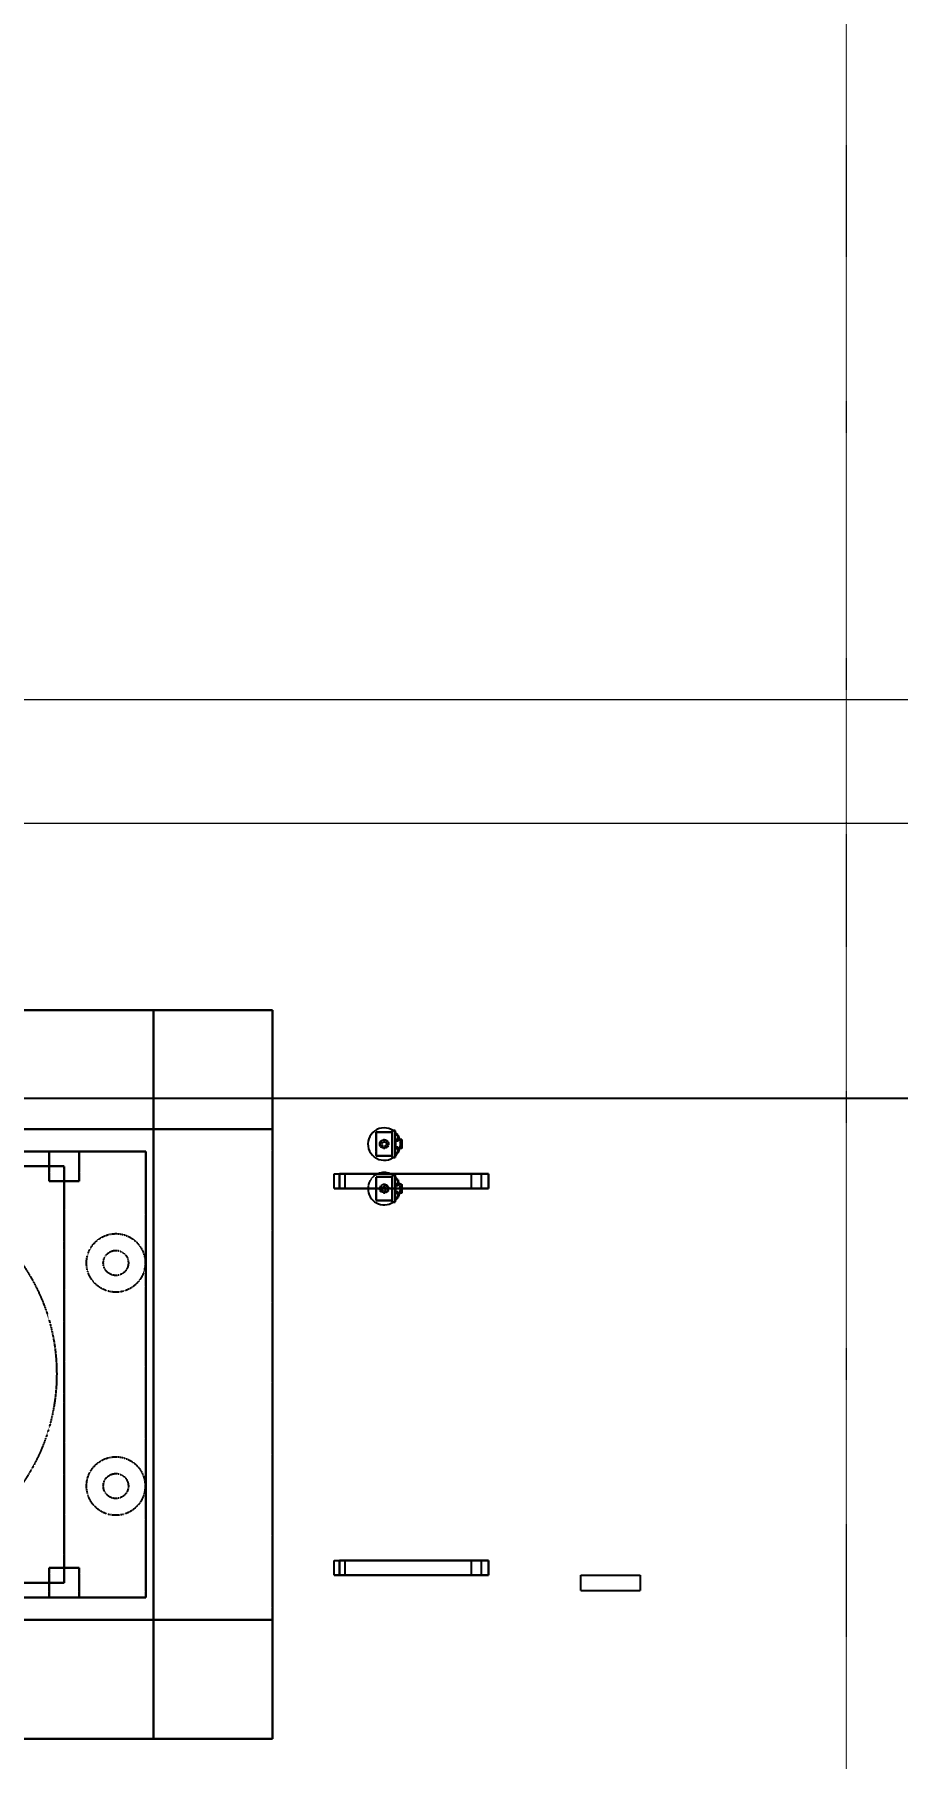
# Model space of a CAD drawing. Header units: inches. Extents: x 19 to 664121, y 34 to 210034.
# Drawn here: x 155241 to 160805, y 136569 to 147694 of the extents above; entities that cross this region are included whole.
import ezdxf

# ---------------------------------------------------------------- set-up
doc = ezdxf.new("R2010")
doc.units = ezdxf.units.IN
doc.header["$MEASUREMENT"] = 0
doc.linetypes.add('CABLEROUTEALL-EMBED 1_DWG$0$HIDDEN2', pattern=[0.1875, 0.125, -0.0625])
doc.linetypes.add('DIVIDE2', pattern=[0.625, 0.25, -0.125, 0, -0.125, 0, -0.125])
doc.layers.add('Cable Trench', color=7, linetype='Continuous', lineweight=13)
doc.layers.add('Layout', color=6, linetype='Continuous', lineweight=20)
doc.layers.add('CABLEROUTEALL-EMBED 1_DWG$0$DwgTemplate', color=7, linetype='Continuous')
doc.styles.get("Standard").update_dxf_attribs({"font": 'arial.ttf'})
doc.dimstyles.get("Standard").update_dxf_attribs({"dimtxt": 0.18, "dimasz": 0.18, "dimexe": 0.18, "dimexo": 0.0625, "dimgap": 0.09, "dimtad": 0, "dimtih": 1, "dimtoh": 1, "dimdec": 4, "dimzin": 0, "dimdsep": 46, "dimtxsty": 'Standard', "dimcen": 0.09, "dimadec": 0, "dimazin": 0, "dimtfac": 1, "dimtdec": 4, "dimtofl": 0, "dimtmove": 0, "dimatfit": 3, "dimfxl": 1, "dimtolj": 1, "dimtzin": 0, "dimarcsym": 0})

# ---------------------------------------------------------------- blocks, each defined once
blk = doc.blocks.new('*D64')
at = {"color": 4, "lineweight": -2, "transparency": 16777216}
for p, q in [((210649, 143500), (210649, 140828)), ((147112, 143403), (147112, 140828)), ((150112, 140829), (169968, 140829)), ((207649, 140829), (175579, 140829))]:
    blk.add_line(p, q, dxfattribs=at)
at = {"color": 4, "transparency": 16777216}
for points in [[(150112, 141329), (150112, 140329), (147112, 140829)], [(207649, 141329), (207649, 140329), (210649, 140829)]]:
    blk.add_solid(points, dxfattribs=at)
at = {"layer": 'Defpoints', "color": 0, "transparency": 16777216}
for p in [(210649, 143500), (147112, 143403), (210649, 140829)]:
    blk.add_point(p, dxfattribs=at)
at = {"transparency": 16777216, "insert": (172774, 140829), "char_height": 1500, "attachment_point": 5}
blk.add_mtext('\\A1;63.5m', dxfattribs=at)

msp = doc.modelspace()

# ---------------------------------------------------------------- linework, layer by layer
at = {"layer": 'Cable Trench', "color": 2, "linetype": 'Continuous'}
for p, q in [((147111.92, 143403.15), (169613.96, 143401.92)), ((169613.96, 142601.94), (147111.92, 142603.15))]:
    msp.add_line(p, q, dxfattribs=at)
at = {"layer": 'CABLEROUTEALL-EMBED 1_DWG$0$DwgTemplate', "color": 252, "linetype": 'Continuous'}
for p, q in [((148904.55, 141398.6), (156775.66, 141398.6)), ((148904.55, 141398.6), (156775.66, 141398.6)), ((156007.75, 141398.6), (156775.66, 141398.6)), ((156007.75, 141398.6), (156775.66, 141398.6)), ((156007.75, 140732.44), (156007.75, 141398.6)), ((156007.75, 141398.6), (156007.75, 140732.44)), ((156775.66, 141398.6), (156775.66, 140732.44)), ((156775.66, 141398.6), (156775.66, 140732.44)), ((156775.66, 141398.6), (156775.66, 140732.44)), ((156775.66, 140732.44), (156775.66, 141398.6)), ((156775.66, 140630.69), (148904.55, 140630.69)), ((148904.55, 140630.69), (156775.66, 140630.69)), ((156007.75, 140674.84), (156007.75, 140699.8)), ((156007.75, 140699.8), (156007.75, 140674.84)), ((156007.75, 136695.13), (156007.75, 140642.21)), ((156007.75, 140642.21), (156007.75, 136695.13)), ((156775.66, 140699.8), (156775.66, 140674.84)), ((156775.66, 140699.8), (156775.66, 140674.84)), ((156775.66, 140699.8), (156775.66, 140674.84)), ((156775.66, 140674.84), (156775.66, 140699.8)), ((156775.66, 140642.21), (156775.66, 136695.13)), ((156775.66, 140642.21), (156775.66, 136695.13)), ((156775.66, 140642.21), (156775.66, 140630.69)), ((156775.66, 140630.69), (156775.66, 140642.21)), ((157546.85, 140610.53), (157444.14, 140610.53)), ((157546.85, 140610.53), (157444.14, 140610.53)), ((157444.14, 140610.53), (157444.14, 140456.95)), ((157444.14, 140610.53), (157444.14, 140456.95)), ((157566.05, 140621.09), (157546.85, 140621.09)), ((157566.05, 140621.09), (157546.85, 140621.09)), ((157546.85, 140621.09), (157546.85, 140446.39)), ((157546.85, 140621.09), (157546.85, 140446.39)), ((157566.05, 140446.39), (157566.05, 140621.09)), ((157566.05, 140446.39), (157566.05, 140621.09)), ((157585.25, 140591.33), (157566.05, 140591.33)), ((157568.93, 140572.14), (157566.05, 140572.14)), ((157568.93, 140572.14), (157566.05, 140572.14)), ((157568.93, 140495.34), (157568.93, 140572.14)), ((157568.93, 140495.34), (157568.93, 140572.14)), ((157569.41, 140567.86), (157568.93, 140567.86)), ((157569.41, 140567.86), (157568.93, 140567.86)), ((157568.93, 140566.5), (157569.41, 140566.5)), ((157568.93, 140566.5), (157569.41, 140566.5)), ((157569.41, 140532.56), (157568.93, 140532.56)), ((157569.41, 140532.56), (157568.93, 140532.56)), ((157585.25, 140514.54), (157568.93, 140514.54)), ((157569.41, 140566.5), (157569.41, 140567.86)), ((157569.41, 140566.5), (157569.41, 140567.86)), ((157569.41, 140566.5), (157569.41, 140532.56)), ((157569.41, 140532.56), (157569.41, 140566.5)), ((157585.25, 140552.94), (157569.41, 140552.94)), ((157585.25, 140591.33), (157585.25, 140552.94)), ((157585.25, 140591.33), (157585.25, 140552.94)), ((157609.24, 140562.54), (157585.25, 140562.54)), ((157585.25, 140514.54), (157585.25, 140476.15)), ((157585.25, 140514.54), (157585.25, 140476.15)), ((157609.24, 140562.54), (157609.24, 140504.94)), ((157609.24, 140562.54), (157609.24, 140504.94)), ((149720.45, 140486.71), (155959.75, 140486.71)), ((149720.45, 140486.71), (155959.75, 140486.71)), ((155959.75, 140486.71), (155959.75, 137607.03)), ((155959.75, 140486.71), (155959.75, 137607.03)), ((157444.14, 140456.95), (157546.85, 140456.95)), ((157444.14, 140456.95), (157546.85, 140456.95)), ((157546.85, 140446.39), (157566.05, 140446.39)), ((157546.85, 140446.39), (157566.05, 140446.39)), ((157566.05, 140495.34), (157568.93, 140495.34)), ((157566.05, 140495.34), (157568.93, 140495.34)), ((157585.25, 140476.15), (157566.05, 140476.15)), ((157609.24, 140504.94), (157585.25, 140504.94)), ((157173.67, 140246.73), (157173.67, 140342.72)), ((157173.67, 140246.73), (157173.67, 140342.72)), ((157173.67, 140342.72), (157207.61, 140342.72)), ((157173.67, 140342.72), (157207.61, 140342.72)), ((157207.61, 140246.73), (157207.61, 140342.72)), ((157207.61, 140246.73), (157207.61, 140342.72)), ((157207.61, 140342.72), (158167.5, 140342.72)), ((157207.61, 140342.72), (158167.5, 140342.72)), ((158167.5, 140342.72), (158167.5, 140246.73)), ((158167.5, 140342.72), (158167.5, 140246.73)), ((157207.61, 140246.73), (157173.67, 140246.73)), ((157173.67, 140246.73), (157207.61, 140246.73)), ((158167.5, 140246.73), (157207.61, 140246.73)), ((157207.61, 140246.73), (158167.5, 140246.73)), ((157444.14, 140246.73), (157444.14, 140168.98)), ((157444.14, 140246.73), (157444.14, 140168.98)), ((157546.85, 140246.73), (157546.85, 140158.42)), ((157546.85, 140246.73), (157546.85, 140158.42)), ((157566.05, 140158.42), (157566.05, 140246.73)), ((157566.05, 140158.42), (157566.05, 140246.73)), ((157566.05, 140207.38), (157568.93, 140207.38)), ((157566.05, 140207.38), (157568.93, 140207.38)), ((157585.25, 140188.18), (157566.05, 140188.18)), ((157568.93, 140207.38), (157568.93, 140246.73)), ((157568.93, 140207.38), (157568.93, 140246.73)), ((157569.41, 140244.6), (157568.93, 140244.6)), ((157569.41, 140244.6), (157568.93, 140244.6)), ((157585.25, 140226.57), (157568.93, 140226.57)), ((157569.41, 140246.73), (157569.41, 140244.6)), ((157569.41, 140244.6), (157569.41, 140246.73)), ((157585.25, 140226.57), (157585.25, 140188.18)), ((157585.25, 140226.57), (157585.25, 140188.18)), ((157609.24, 140216.98), (157585.25, 140216.98)), ((157609.24, 140246.73), (157609.24, 140216.98)), ((157609.24, 140246.73), (157609.24, 140216.98)), ((157444.14, 140168.98), (157546.85, 140168.98)), ((157444.14, 140168.98), (157546.85, 140168.98)), ((157546.85, 140158.42), (157566.05, 140158.42)), ((157546.85, 140158.42), (157566.05, 140158.42)), ((157173.67, 137751.01), (157173.67, 137847)), ((157173.67, 137751.01), (157173.67, 137847)), ((157173.67, 137847), (157207.61, 137847)), ((157173.67, 137847), (157207.61, 137847)), ((157207.61, 137751.01), (157207.61, 137847)), ((157207.61, 137751.01), (157207.61, 137847)), ((157207.61, 137847), (158167.5, 137847)), ((157207.61, 137847), (158167.5, 137847)), ((158167.5, 137847), (158167.5, 137751.01)), ((158167.5, 137847), (158167.5, 137751.01)), ((157207.61, 137751.01), (157173.67, 137751.01)), ((157173.67, 137751.01), (157207.61, 137751.01)), ((158167.5, 137751.01), (157207.61, 137751.01)), ((157207.61, 137751.01), (158167.5, 137751.01)), ((158762.99, 137653.53), (158762.99, 137752.51)), ((158762.99, 137752.51), (159146.94, 137752.51)), ((159146.94, 137752.51), (159146.94, 137653.53)), ((158762.99, 137653.53), (159146.94, 137653.53)), ((155959.75, 137607.03), (149720.45, 137607.03)), ((149720.45, 137607.03), (155959.75, 137607.03)), ((148904.55, 137463.05), (156775.66, 137463.05)), ((148904.55, 137463.05), (156775.66, 137463.05)), ((156775.66, 137463.05), (156775.66, 136695.13)), ((156775.66, 136695.13), (156775.66, 137463.05)), ((156775.66, 136695.13), (148904.55, 136695.13)), ((148904.55, 136695.13), (156775.66, 136695.13)), ((156775.66, 136695.13), (156007.75, 136695.13)), ((156775.66, 136695.13), (156007.75, 136695.13))]:
    msp.add_line(p, q, dxfattribs=at)
at = {"layer": 'CABLEROUTEALL-EMBED 1_DWG$0$DwgTemplate', "color": 252, "linetype": 'CABLEROUTEALL-EMBED 1_DWG$0$HIDDEN2'}
for p, q in [((156775.66, 141398.6), (148904.55, 141398.6)), ((148904.55, 141398.6), (156775.66, 141398.6)), ((156007.75, 141398.6), (156007.75, 136695.13)), ((156007.75, 141398.6), (156007.75, 136695.13)), ((156775.66, 141398.6), (156007.75, 141398.6)), ((156775.66, 141398.6), (156007.75, 141398.6)), ((156775.66, 136695.13), (156775.66, 141398.6)), ((156775.66, 141398.6), (156775.66, 136695.13)), ((156775.66, 140630.69), (156775.66, 141398.6)), ((156775.66, 141398.6), (156775.66, 140630.69)), ((148904.55, 140630.69), (156775.66, 140630.69)), ((148904.55, 140630.69), (156775.66, 140630.69)), ((156007.75, 140699.8), (156007.75, 140732.44)), ((156007.75, 140732.44), (156007.75, 140699.8)), ((156007.75, 140642.21), (156007.75, 140674.84)), ((156007.75, 140674.84), (156007.75, 140642.21)), ((156775.66, 140732.44), (156775.66, 140699.8)), ((156775.66, 140732.44), (156775.66, 140699.8)), ((156775.66, 140732.44), (156775.66, 140699.8)), ((156775.66, 140699.8), (156775.66, 140732.44)), ((156775.66, 140674.84), (156775.66, 140642.21)), ((156775.66, 140674.84), (156775.66, 140642.21)), ((156775.66, 140674.84), (156775.66, 140642.21)), ((156775.66, 140642.21), (156775.66, 140674.84)), ((157444.14, 140456.95), (157444.14, 140610.53)), ((157444.14, 140456.95), (157444.14, 140610.53)), ((157444.14, 140610.53), (157546.85, 140610.53)), ((157444.14, 140610.53), (157546.85, 140610.53)), ((157546.85, 140621.09), (157566.05, 140621.09)), ((157546.85, 140621.09), (157566.05, 140621.09)), ((157546.85, 140446.39), (157546.85, 140621.09)), ((157546.85, 140446.39), (157546.85, 140621.09)), ((157546.85, 140456.95), (157546.85, 140610.53)), ((157546.85, 140456.95), (157546.85, 140610.53)), ((157546.85, 140610.53), (157546.85, 140456.95)), ((157546.85, 140610.53), (157546.85, 140456.95)), ((157566.05, 140621.09), (157566.05, 140446.39)), ((157566.05, 140621.09), (157566.05, 140446.39)), ((157566.05, 140552.94), (157566.05, 140591.33)), ((157566.05, 140591.33), (157566.05, 140552.94)), ((157566.05, 140495.34), (157566.05, 140572.14)), ((157566.05, 140495.34), (157566.05, 140572.14)), ((157566.05, 140572.14), (157568.93, 140572.14)), ((157566.05, 140572.14), (157568.93, 140572.14)), ((157566.05, 140572.14), (157566.05, 140495.34)), ((157566.05, 140572.14), (157566.05, 140495.34)), ((157566.05, 140495.34), (157566.05, 140572.14)), ((157566.05, 140495.34), (157566.05, 140572.14)), ((157568.93, 140572.14), (157566.05, 140572.14)), ((157568.93, 140572.14), (157566.05, 140572.14)), ((157566.05, 140572.14), (157568.93, 140572.14)), ((157566.05, 140572.14), (157568.93, 140572.14)), ((157566.05, 140572.14), (157566.05, 140495.34)), ((157566.05, 140572.14), (157566.05, 140495.34)), ((157566.05, 140504.94), (157566.05, 140562.54)), ((157566.05, 140562.54), (157566.05, 140504.94)), ((157585.25, 140562.54), (157566.05, 140562.54)), ((157569.41, 140552.94), (157566.05, 140552.94)), ((157566.05, 140476.15), (157566.05, 140514.54)), ((157566.05, 140514.54), (157566.05, 140476.15)), ((157568.93, 140514.54), (157566.05, 140514.54)), ((157568.45, 140567.86), (157568.45, 140533.92)), ((157568.45, 140533.92), (157568.45, 140567.86)), ((157568.45, 140567.86), (157568.45, 140566.5)), ((157568.45, 140567.86), (157568.45, 140566.5)), ((157568.93, 140567.86), (157568.45, 140567.86)), ((157568.93, 140567.86), (157568.45, 140567.86)), ((157568.45, 140566.5), (157568.93, 140566.5)), ((157568.45, 140566.5), (157568.93, 140566.5)), ((157568.45, 140532.56), (157568.45, 140566.5)), ((157568.45, 140532.56), (157568.45, 140566.5)), ((157568.45, 140532.56), (157568.45, 140533.92)), ((157568.45, 140532.56), (157568.45, 140533.92)), ((157568.45, 140533.92), (157569.41, 140533.92)), ((157568.45, 140533.92), (157569.41, 140533.92)), ((157568.93, 140532.56), (157568.45, 140532.56)), ((157568.93, 140532.56), (157568.45, 140532.56)), ((157568.93, 140572.14), (157568.93, 140495.34)), ((157568.93, 140572.14), (157568.93, 140495.34)), ((157568.93, 140495.34), (157568.93, 140572.14)), ((157568.93, 140495.34), (157568.93, 140572.14)), ((157568.93, 140572.14), (157568.93, 140495.34)), ((157568.93, 140572.14), (157568.93, 140495.34)), ((157569.41, 140533.92), (157569.41, 140567.86)), ((157569.41, 140533.92), (157569.41, 140567.86)), ((157569.41, 140533.92), (157569.41, 140532.56)), ((157569.41, 140533.92), (157569.41, 140532.56)), ((157585.25, 140552.94), (157585.25, 140591.33)), ((157585.25, 140552.94), (157585.25, 140591.33)), ((157585.25, 140476.15), (157585.25, 140514.54)), ((157585.25, 140476.15), (157585.25, 140514.54)), ((157609.24, 140504.94), (157609.24, 140562.54)), ((157609.24, 140504.94), (157609.24, 140562.54)), ((155959.75, 140486.71), (149720.45, 140486.71)), ((149720.45, 140486.71), (155959.75, 140486.71)), ((155335.82, 140486.71), (155335.82, 140294.73)), ((155335.82, 140486.71), (155335.82, 140294.73)), ((155335.82, 140486.71), (155527.8, 140486.71)), ((155335.82, 140486.71), (155527.8, 140486.71)), ((155527.8, 140486.71), (155335.82, 140486.71)), ((155527.8, 140486.71), (155335.82, 140486.71)), ((155335.82, 140294.73), (155335.82, 140486.71)), ((155335.82, 140294.73), (155335.82, 140486.71)), ((155527.8, 140294.73), (155527.8, 140486.71)), ((155527.8, 140294.73), (155527.8, 140486.71)), ((155527.8, 140486.71), (155527.8, 140294.73)), ((155527.8, 140486.71), (155527.8, 140294.73)), ((155959.75, 137607.03), (155959.75, 140486.71)), ((155959.75, 137607.03), (155959.75, 140486.71)), ((157546.85, 140456.95), (157444.14, 140456.95)), ((157546.85, 140456.95), (157444.14, 140456.95)), ((157566.05, 140446.39), (157546.85, 140446.39)), ((157566.05, 140446.39), (157546.85, 140446.39)), ((157585.25, 140504.94), (157566.05, 140504.94)), ((157568.93, 140495.34), (157566.05, 140495.34)), ((157568.93, 140495.34), (157566.05, 140495.34)), ((157566.05, 140495.34), (157568.93, 140495.34)), ((157566.05, 140495.34), (157568.93, 140495.34)), ((157568.93, 140495.34), (157566.05, 140495.34)), ((157568.93, 140495.34), (157566.05, 140495.34)), ((155431.81, 140390.72), (150248.39, 140390.72)), ((155431.81, 140390.72), (150248.39, 140390.72)), ((150248.39, 140390.72), (155431.81, 140390.72)), ((155431.81, 140390.72), (150248.39, 140390.72)), ((155335.82, 140294.73), (155527.8, 140294.73)), ((155335.82, 140294.73), (155527.8, 140294.73)), ((155527.8, 140294.73), (155335.82, 140294.73)), ((155527.8, 140294.73), (155335.82, 140294.73)), ((155431.81, 140390.72), (155431.81, 137703.02)), ((155431.81, 140390.72), (155431.81, 137703.02)), ((155431.81, 137703.02), (155431.81, 140390.72)), ((155431.81, 137703.02), (155431.81, 140390.72)), ((157173.67, 140342.72), (157241.55, 140342.72)), ((157173.67, 140342.72), (157241.55, 140342.72)), ((158167.5, 140342.72), (157207.61, 140342.72)), ((157207.61, 140342.72), (158167.5, 140342.72)), ((157207.61, 140342.72), (157207.61, 140246.73)), ((157207.61, 140342.72), (157207.61, 140246.73)), ((157207.61, 140342.72), (158056.04, 140342.72)), ((157207.61, 140342.72), (158056.04, 140342.72)), ((157241.55, 140342.72), (157241.55, 140246.73)), ((157241.55, 140342.72), (157241.55, 140246.73)), ((158123.92, 140342.72), (157241.55, 140342.72)), ((157241.55, 140342.72), (158123.92, 140342.72)), ((157444.14, 140322.56), (157444.14, 140246.73)), ((157444.14, 140322.56), (157444.14, 140246.73)), ((157546.85, 140322.56), (157444.14, 140322.56)), ((157546.85, 140322.56), (157444.14, 140322.56)), ((157444.14, 140168.98), (157444.14, 140322.56)), ((157444.14, 140168.98), (157444.14, 140322.56)), ((157444.14, 140322.56), (157546.85, 140322.56)), ((157444.14, 140322.56), (157546.85, 140322.56)), ((157566.05, 140333.12), (157546.85, 140333.12)), ((157566.05, 140333.12), (157546.85, 140333.12)), ((157546.85, 140158.42), (157546.85, 140333.12)), ((157546.85, 140158.42), (157546.85, 140333.12)), ((157546.85, 140333.12), (157566.05, 140333.12)), ((157546.85, 140333.12), (157566.05, 140333.12)), ((157546.85, 140333.12), (157546.85, 140246.73)), ((157546.85, 140333.12), (157546.85, 140246.73)), ((157546.85, 140322.56), (157546.85, 140168.98)), ((157546.85, 140322.56), (157546.85, 140168.98)), ((157546.85, 140168.98), (157546.85, 140322.56)), ((157546.85, 140168.98), (157546.85, 140322.56)), ((157566.05, 140333.12), (157566.05, 140158.42)), ((157566.05, 140333.12), (157566.05, 140158.42)), ((157566.05, 140246.73), (157566.05, 140333.12)), ((157566.05, 140246.73), (157566.05, 140333.12)), ((157566.05, 140264.97), (157566.05, 140303.37)), ((157566.05, 140303.37), (157566.05, 140264.97)), ((157585.25, 140303.37), (157566.05, 140303.37)), ((157585.25, 140303.37), (157585.25, 140264.97)), ((157585.25, 140264.97), (157585.25, 140303.37)), ((157585.25, 140303.37), (157585.25, 140264.97)), ((157585.25, 140264.97), (157585.25, 140303.37)), ((158123.92, 140342.72), (158056.04, 140342.72)), ((158123.92, 140342.72), (158056.04, 140342.72)), ((158056.04, 140342.72), (158056.04, 140246.73)), ((158056.04, 140342.72), (158056.04, 140246.73)), ((158123.92, 140246.73), (158123.92, 140342.72)), ((158123.92, 140246.73), (158123.92, 140342.72)), ((158167.5, 140246.73), (158167.5, 140342.72)), ((158167.5, 140246.73), (158167.5, 140342.72)), ((157241.55, 140246.73), (157173.67, 140246.73)), ((157241.55, 140246.73), (157173.67, 140246.73)), ((158056.04, 140246.73), (157207.61, 140246.73)), ((157207.61, 140246.73), (158056.04, 140246.73)), ((157207.61, 140246.73), (158167.5, 140246.73)), ((157207.61, 140246.73), (158167.5, 140246.73)), ((157241.55, 140246.73), (158123.92, 140246.73)), ((157241.55, 140246.73), (158123.92, 140246.73)), ((157566.05, 140284.17), (157566.05, 140207.38)), ((157566.05, 140284.17), (157566.05, 140207.38)), ((157566.05, 140207.38), (157566.05, 140284.17)), ((157566.05, 140207.38), (157566.05, 140284.17)), ((157568.93, 140284.17), (157566.05, 140284.17)), ((157568.93, 140284.17), (157566.05, 140284.17)), ((157566.05, 140284.17), (157566.05, 140207.38)), ((157566.05, 140284.17), (157566.05, 140207.38)), ((157566.05, 140284.17), (157568.93, 140284.17)), ((157566.05, 140284.17), (157568.93, 140284.17)), ((157568.93, 140284.17), (157566.05, 140284.17)), ((157568.93, 140284.17), (157566.05, 140284.17)), ((157566.05, 140207.38), (157566.05, 140284.17)), ((157566.05, 140207.38), (157566.05, 140284.17)), ((157566.05, 140284.17), (157568.93, 140284.17)), ((157566.05, 140284.17), (157568.93, 140284.17)), ((157566.05, 140216.98), (157566.05, 140274.57)), ((157566.05, 140274.57), (157566.05, 140216.98)), ((157585.25, 140274.57), (157566.05, 140274.57)), ((157569.41, 140264.97), (157566.05, 140264.97)), ((157566.05, 140188.18), (157566.05, 140226.57)), ((157566.05, 140226.57), (157566.05, 140188.18)), ((157568.93, 140226.57), (157566.05, 140226.57)), ((157585.25, 140216.98), (157566.05, 140216.98)), ((157568.93, 140207.38), (157566.05, 140207.38)), ((157568.93, 140207.38), (157566.05, 140207.38)), ((157568.93, 140207.38), (157566.05, 140207.38)), ((157568.93, 140207.38), (157566.05, 140207.38)), ((157566.05, 140207.38), (157568.93, 140207.38)), ((157566.05, 140207.38), (157568.93, 140207.38)), ((157568.45, 140279.89), (157568.45, 140245.95)), ((157568.45, 140245.95), (157568.45, 140279.89)), ((157568.93, 140279.89), (157568.45, 140279.89)), ((157568.93, 140279.89), (157568.45, 140279.89)), ((157568.45, 140279.89), (157568.45, 140278.53)), ((157568.45, 140279.89), (157568.45, 140278.53)), ((157568.45, 140278.53), (157568.93, 140278.53)), ((157568.45, 140278.53), (157568.93, 140278.53)), ((157568.45, 140244.6), (157568.45, 140278.53)), ((157568.45, 140244.6), (157568.45, 140278.53)), ((157568.45, 140245.95), (157569.41, 140245.95)), ((157568.45, 140245.95), (157569.41, 140245.95)), ((157568.45, 140244.6), (157568.45, 140245.95)), ((157568.45, 140244.6), (157568.45, 140245.95)), ((157568.93, 140244.6), (157568.45, 140244.6)), ((157568.93, 140244.6), (157568.45, 140244.6)), ((157568.93, 140246.73), (157568.93, 140284.17)), ((157568.93, 140246.73), (157568.93, 140284.17)), ((157568.93, 140207.38), (157568.93, 140284.17)), ((157568.93, 140207.38), (157568.93, 140284.17)), ((157568.93, 140284.17), (157568.93, 140207.38)), ((157568.93, 140284.17), (157568.93, 140207.38)), ((157568.93, 140284.17), (157568.93, 140207.38)), ((157568.93, 140284.17), (157568.93, 140207.38)), ((157569.41, 140279.89), (157568.93, 140279.89)), ((157569.41, 140279.89), (157568.93, 140279.89)), ((157568.93, 140278.53), (157569.41, 140278.53)), ((157568.93, 140278.53), (157569.41, 140278.53)), ((157569.41, 140245.95), (157569.41, 140279.89)), ((157569.41, 140245.95), (157569.41, 140279.89)), ((157569.41, 140278.53), (157569.41, 140279.89)), ((157569.41, 140278.53), (157569.41, 140279.89)), ((157569.41, 140278.53), (157569.41, 140246.73)), ((157569.41, 140246.73), (157569.41, 140278.53)), ((157585.25, 140264.97), (157569.41, 140264.97)), ((157569.41, 140245.95), (157569.41, 140244.6)), ((157569.41, 140245.95), (157569.41, 140244.6)), ((157609.24, 140274.57), (157585.25, 140274.57)), ((157585.25, 140188.18), (157585.25, 140226.57)), ((157585.25, 140188.18), (157585.25, 140226.57)), ((157609.24, 140274.57), (157609.24, 140246.73)), ((157609.24, 140216.98), (157609.24, 140274.57)), ((157609.24, 140274.57), (157609.24, 140246.73)), ((157609.24, 140216.98), (157609.24, 140274.57)), ((158056.04, 140246.73), (158123.92, 140246.73)), ((158056.04, 140246.73), (158123.92, 140246.73)), ((157546.85, 140168.98), (157444.14, 140168.98)), ((157546.85, 140168.98), (157444.14, 140168.98)), ((157566.05, 140158.42), (157546.85, 140158.42)), ((157566.05, 140158.42), (157546.85, 140158.42)), ((157173.67, 137847), (157241.55, 137847)), ((157173.67, 137847), (157241.55, 137847)), ((158167.5, 137847), (157207.61, 137847)), ((157207.61, 137847), (158167.5, 137847)), ((157207.61, 137847), (157207.61, 137751.01)), ((157207.61, 137847), (157207.61, 137751.01)), ((157207.61, 137847), (158056.04, 137847)), ((157207.61, 137847), (158056.04, 137847)), ((158123.92, 137847), (157241.55, 137847)), ((157241.55, 137847), (158123.92, 137847)), ((157241.55, 137847), (157241.55, 137751.01)), ((157241.55, 137847), (157241.55, 137751.01)), ((158123.92, 137847), (158056.04, 137847)), ((158123.92, 137847), (158056.04, 137847)), ((158056.04, 137847), (158056.04, 137751.01)), ((158056.04, 137847), (158056.04, 137751.01)), ((158123.92, 137751.01), (158123.92, 137847)), ((158123.92, 137751.01), (158123.92, 137847)), ((158167.5, 137751.01), (158167.5, 137847)), ((158167.5, 137751.01), (158167.5, 137847)), ((155335.82, 137799.01), (155527.8, 137799.01)), ((155335.82, 137799.01), (155527.8, 137799.01)), ((155335.82, 137799.01), (155335.82, 137607.03)), ((155335.82, 137799.01), (155335.82, 137607.03)), ((155335.82, 137607.03), (155335.82, 137799.01)), ((155335.82, 137607.03), (155335.82, 137799.01)), ((155527.8, 137799.01), (155335.82, 137799.01)), ((155527.8, 137799.01), (155335.82, 137799.01)), ((155527.8, 137607.03), (155527.8, 137799.01)), ((155527.8, 137607.03), (155527.8, 137799.01)), ((155527.8, 137799.01), (155527.8, 137607.03)), ((155527.8, 137799.01), (155527.8, 137607.03)), ((157241.55, 137751.01), (157173.67, 137751.01)), ((157241.55, 137751.01), (157173.67, 137751.01)), ((158056.04, 137751.01), (157207.61, 137751.01)), ((157207.61, 137751.01), (158056.04, 137751.01)), ((157207.61, 137751.01), (158167.5, 137751.01)), ((157207.61, 137751.01), (158167.5, 137751.01)), ((157241.55, 137751.01), (158123.92, 137751.01)), ((157241.55, 137751.01), (158123.92, 137751.01)), ((158056.04, 137751.01), (158123.92, 137751.01)), ((158056.04, 137751.01), (158123.92, 137751.01)), ((150248.39, 137703.02), (155431.81, 137703.02)), ((155431.81, 137703.02), (150248.39, 137703.02)), ((155431.81, 137703.02), (150248.39, 137703.02)), ((155431.81, 137703.02), (150248.39, 137703.02)), ((149720.45, 137607.03), (155959.75, 137607.03)), ((149720.45, 137607.03), (155959.75, 137607.03)), ((155335.82, 137607.03), (155527.8, 137607.03)), ((155335.82, 137607.03), (155527.8, 137607.03)), ((155527.8, 137607.03), (155335.82, 137607.03)), ((155527.8, 137607.03), (155335.82, 137607.03)), ((156775.66, 137463.05), (148904.55, 137463.05)), ((148904.55, 137463.05), (156775.66, 137463.05)), ((156775.66, 136695.13), (156775.66, 137463.05)), ((156775.66, 137463.05), (156775.66, 136695.13)), ((148904.55, 136695.13), (156775.66, 136695.13)), ((148904.55, 136695.13), (156775.66, 136695.13)), ((156007.75, 136695.13), (156775.66, 136695.13)), ((156007.75, 136695.13), (156775.66, 136695.13))]:
    msp.add_line(p, q, dxfattribs=at)
for centre, radius in [((157495.5, 140533.74), 28.8), ((157495.5, 140533.74), 28.8), ((157495.5, 140533.74), 28.8), ((157495.5, 140533.74), 28.8), ((157495.5, 140533.74), 24), ((157495.5, 140533.74), 24), ((157495.5, 140533.74), 24), ((157495.5, 140533.74), 24), ((157495.5, 140533.74), 14.4), ((157495.5, 140533.74), 14.4), ((157495.5, 140533.74), 14.4), ((157495.5, 140533.74), 14.4), ((154135.96, 139050.94), 1247.86), ((154135.96, 139050.94), 1247.86), ((157495.5, 140245.77), 28.8), ((157495.5, 140245.77), 28.8), ((157495.5, 140245.77), 28.8), ((157495.5, 140245.77), 28.8), ((157495.5, 140245.77), 24), ((157495.5, 140245.77), 24), ((157495.5, 140245.77), 24), ((157495.5, 140245.77), 24), ((157495.5, 140245.77), 14.4), ((157495.5, 140245.77), 14.4), ((157495.5, 140245.77), 14.4), ((157495.5, 140245.77), 14.4), ((155765.37, 139766.79), 188.95), ((155765.37, 139766.79), 188.95), ((155765.37, 139766.79), 188.95), ((155765.37, 139766.79), 188.95), ((155765.37, 139766.79), 80.76), ((155765.37, 139766.79), 80.76), ((155765.37, 139766.79), 80.76), ((155765.37, 139766.79), 80.76), ((155765.37, 138326.95), 188.95), ((155765.37, 138326.95), 188.95), ((155765.37, 138326.95), 188.95), ((155765.37, 138326.95), 188.95), ((155765.37, 138326.95), 80.76), ((155765.37, 138326.95), 80.76), ((155765.37, 138326.95), 80.76), ((155765.37, 138326.95), 80.76)]:
    msp.add_circle(centre, radius, dxfattribs=at)
at = {"layer": 'CABLEROUTEALL-EMBED 1_DWG$0$DwgTemplate', "color": 252, "linetype": 'Continuous'}
for centre, start, end in [((157495.5, 140533.74), 90, 303.398488), ((157495.5, 140533.74), 90, 303.398488), ((157495.5, 140533.74), 56.601512, 90), ((157495.5, 140533.74), 56.601512, 90), ((157495.5, 140533.74), 33.398488, 47.59926), ((157495.5, 140533.74), 33.398488, 47.59926), ((157495.5, 140533.74), 15.975683, 30.929747), ((157495.5, 140533.74), 15.975683, 30.929747), ((157495.5, 140533.74), 312.40074, 326.601512), ((157495.5, 140533.74), 312.40074, 326.601512), ((157495.5, 140533.74), 329.070253, 344.024317), ((157495.5, 140533.74), 329.070253, 344.024317), ((157495.5, 140245.77), 90, 112.08829), ((157495.5, 140245.77), 90, 112.08829), ((157495.5, 140245.77), 67.91171, 90), ((157495.5, 140245.77), 67.91171, 90), ((157495.5, 140245.77), 179.474343, 303.398488), ((157495.5, 140245.77), 179.474343, 303.398488), ((157495.5, 140245.77), 312.40074, 326.601512), ((157495.5, 140245.77), 312.40074, 326.601512), ((157495.5, 140245.77), 329.070253, 344.024317), ((157495.5, 140245.77), 329.070253, 344.024317)]:
    msp.add_arc(centre, 104.63, start, end, dxfattribs=at)
at = {"layer": 'CABLEROUTEALL-EMBED 1_DWG$0$DwgTemplate', "color": 252, "linetype": 'CABLEROUTEALL-EMBED 1_DWG$0$HIDDEN2'}
for centre, start, end in [((157495.5, 140533.74), 47.59926, 56.601512), ((157495.5, 140533.74), 47.59926, 56.601512), ((157495.5, 140533.74), 30.929747, 33.398488), ((157495.5, 140533.74), 30.929747, 33.398488), ((157495.5, 140533.74), 344.024317, 15.975683), ((157495.5, 140533.74), 344.024317, 15.975683), ((157495.5, 140533.74), 303.398488, 312.40074), ((157495.5, 140533.74), 303.398488, 312.40074), ((157495.5, 140533.74), 326.601512, 329.070253), ((157495.5, 140533.74), 326.601512, 329.070253), ((157495.5, 140245.77), 112.08829, 179.474343), ((157495.5, 140245.77), 112.08829, 179.474343), ((157495.5, 140245.77), 56.601512, 67.91171), ((157495.5, 140245.77), 56.601512, 67.91171), ((157495.5, 140245.77), 47.59926, 56.601512), ((157495.5, 140245.77), 47.59926, 56.601512), ((157495.5, 140245.77), 33.398488, 47.59926), ((157495.5, 140245.77), 33.398488, 47.59926), ((157495.5, 140245.77), 30.929747, 33.398488), ((157495.5, 140245.77), 30.929747, 33.398488), ((157495.5, 140245.77), 15.975683, 30.929747), ((157495.5, 140245.77), 15.975683, 30.929747), ((157495.5, 140245.77), 326.601512, 329.070253), ((157495.5, 140245.77), 326.601512, 329.070253), ((157495.5, 140245.77), 344.024317, 15.975683), ((157495.5, 140245.77), 344.024317, 15.975683), ((157495.5, 140245.77), 303.398488, 312.40074), ((157495.5, 140245.77), 303.398488, 312.40074)]:
    msp.add_arc(centre, 104.63, start, end, dxfattribs=at)
at = {"layer": 'Layout', "color": 252, "linetype": 'DIVIDE2', "ltscale": 10}
msp.add_line((160473.57, 170592.19), (160473.57, 122592.19), dxfattribs=at)
msp.add_line((160473.57, 170592.19), (160473.57, 122592.19), dxfattribs=at)

# ---------------------------------------------------------------- dimensions: what is measured, and where the dimension line sits
at = {"color": 252}
dim = msp.add_linear_dim(base=(210649.04, 140828.52), p1=(147111.92, 143403.15), p2=(210649.04, 143499.75), dimstyle='Standard', override={"dimtxt": 1500, "dimasz": 3000, "dimtih": 0, "dimdec": 1, "dimlfac": 0.001, "dimpost": 'm', "dimclrd": 4, "dimclre": 4, "dimclrt": 256}, dxfattribs=at)
dim.commit()
dim.dimension.update_dxf_attribs({"geometry": '*D64', "text_midpoint": (172773.57, 140828.52), "dimtype": 160})

doc.saveas('drawing.dxf')
